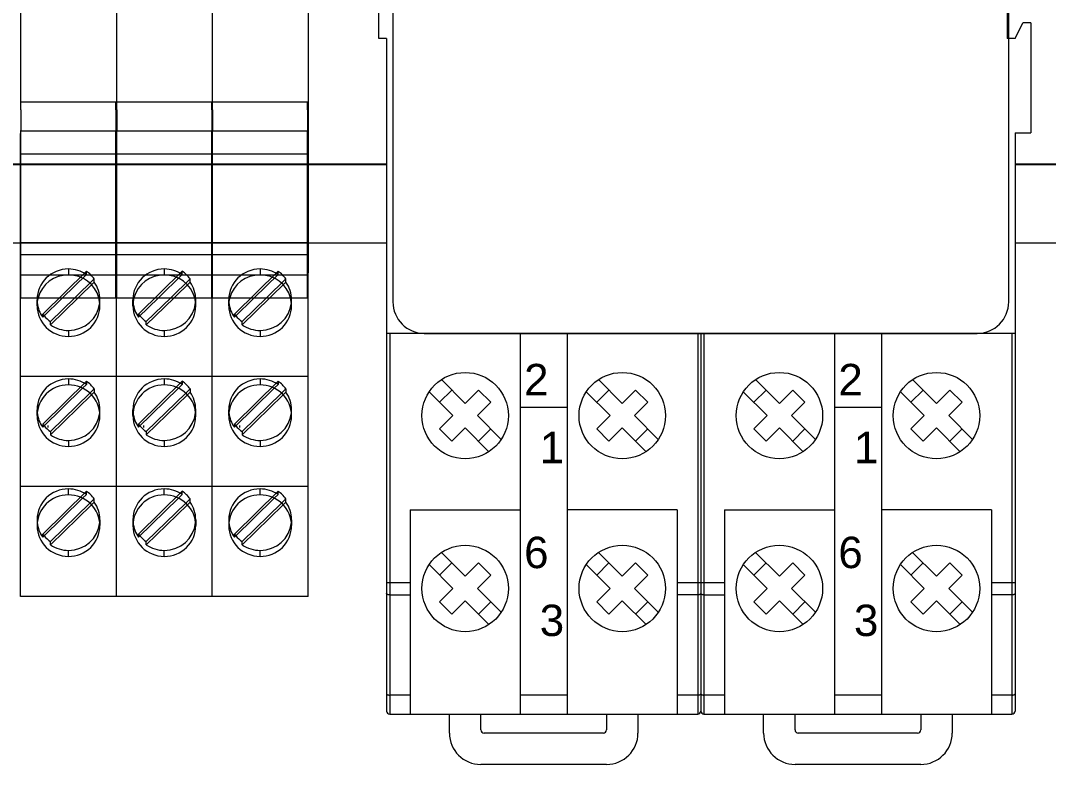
# Model space of a CAD drawing. Header units: millimetres. Extents: x 1359 to 3577, y 1336 to 3557.
# Drawn here: x 1696.1 to 1761.5, y 2283.9 to 2331.2 of the extents above; entities that cross this region are included whole.
import ezdxf

# ---------------------------------------------------------------- set-up
doc = ezdxf.new("R2010")
doc.units = ezdxf.units.MM
doc.set_wipeout_variables(frame=1)
doc.layers.add('000-PI-Oprema', color=30, linetype='Continuous', lineweight=5)
doc.layers.add('002-PI-Kabelska kanalica', color=150, linetype='Continuous')
doc.styles.get("Standard").update_dxf_attribs({"font": 'arial.ttf'})

msp = doc.modelspace()

# ---------------------------------------------------------------- linework, layer by layer
msp.add_line((1601.071, 2322.056), (2416.071, 2322.056))
at = {"layer": '000-PI-Oprema', "color": 0, "linetype": 'ByBlock', "lineweight": 0}
for p, q in [((1696.096, 2326.005), (1696.071, 2352.206)), ((1696.096, 2326.005), (1696.071, 2352.206)), ((1702.196, 2326.005), (1702.171, 2352.206)), ((1702.196, 2326.005), (1702.171, 2352.206)), ((1708.296, 2326.005), (1708.271, 2352.206)), ((1708.296, 2326.005), (1708.271, 2352.206)), ((1702.171, 2350.506), (1702.171, 2324.206)), ((1702.171, 2350.506), (1702.171, 2324.206)), ((1708.271, 2350.506), (1708.271, 2324.206)), ((1708.271, 2350.506), (1708.271, 2324.206)), ((1714.371, 2350.506), (1714.371, 2324.206)), ((1714.371, 2350.506), (1714.371, 2324.206)), ((1718.871, 2330.056), (1718.871, 2338.056)), ((1760.371, 2331.056), (1759.871, 2331.056)), ((1760.371, 2331.056), (1760.371, 2324.056)), ((1696.096, 2325.519), (1696.096, 2326.005)), ((1702.146, 2326.005), (1696.096, 2326.005)), ((1696.096, 2325.519), (1696.096, 2326.005)), ((1702.146, 2325.519), (1702.146, 2326.005)), ((1702.146, 2325.519), (1702.146, 2326.005)), ((1702.196, 2325.519), (1702.196, 2326.005)), ((1708.246, 2326.005), (1702.196, 2326.005)), ((1702.196, 2325.519), (1702.196, 2326.005)), ((1708.246, 2325.519), (1708.246, 2326.005)), ((1708.246, 2325.519), (1708.246, 2326.005)), ((1708.296, 2325.519), (1708.296, 2326.005)), ((1714.346, 2326.005), (1708.296, 2326.005)), ((1708.296, 2325.519), (1708.296, 2326.005)), ((1714.346, 2325.519), (1714.346, 2326.005)), ((1714.346, 2325.519), (1714.346, 2326.005)), ((1696.096, 2325.519), (1696.096, 2324.156)), ((1696.096, 2325.519), (1696.096, 2324.156)), ((1702.146, 2325.519), (1702.146, 2324.156)), ((1702.146, 2325.519), (1702.146, 2324.156)), ((1702.196, 2325.519), (1702.196, 2324.156)), ((1702.196, 2325.519), (1702.196, 2324.156)), ((1708.246, 2325.519), (1708.246, 2324.156)), ((1708.246, 2325.519), (1708.246, 2324.156)), ((1708.296, 2325.519), (1708.296, 2324.156)), ((1708.296, 2325.519), (1708.296, 2324.156)), ((1714.346, 2325.519), (1714.346, 2324.156)), ((1714.346, 2325.519), (1714.346, 2324.156)), ((1696.071, 2324.206), (1696.096, 2324.206)), ((1696.071, 2324.206), (1696.071, 2324.006)), ((1696.071, 2324.206), (1696.071, 2324.206)), ((1696.071, 2324.206), (1696.096, 2324.206)), ((1696.071, 2324.206), (1696.071, 2324.006)), ((1696.071, 2324.206), (1696.071, 2324.206)), ((1696.096, 2324.006), (1696.071, 2324.006)), ((1696.071, 2322.406), (1696.071, 2324.006)), ((1696.096, 2324.006), (1696.071, 2324.006)), ((1696.071, 2322.406), (1696.071, 2324.006)), ((1696.096, 2322.451), (1696.096, 2324.156)), ((1702.146, 2324.156), (1696.096, 2324.156)), ((1696.096, 2324.156), (1696.096, 2324.156)), ((1696.096, 2322.451), (1696.096, 2324.156)), ((1696.096, 2324.156), (1696.096, 2324.156)), ((1701.671, 2324.206), (1701.671, 2324.206)), ((1701.671, 2324.206), (1701.671, 2324.206)), ((1702.146, 2324.206), (1702.171, 2324.206)), ((1702.146, 2324.206), (1702.171, 2324.206)), ((1702.146, 2322.451), (1702.146, 2324.156)), ((1702.146, 2324.156), (1702.146, 2324.156)), ((1702.146, 2322.451), (1702.146, 2324.156)), ((1702.146, 2324.156), (1702.146, 2324.156)), ((1702.146, 2324.006), (1702.171, 2324.006)), ((1702.146, 2324.006), (1702.171, 2324.006)), ((1702.171, 2324.206), (1702.171, 2324.206)), ((1702.171, 2324.206), (1702.171, 2324.006)), ((1702.171, 2324.206), (1702.171, 2324.206)), ((1702.171, 2324.206), (1702.171, 2324.006)), ((1702.171, 2324.206), (1702.196, 2324.206)), ((1702.171, 2324.206), (1702.171, 2324.006)), ((1702.171, 2324.206), (1702.171, 2324.206)), ((1702.171, 2324.206), (1702.196, 2324.206)), ((1702.171, 2324.206), (1702.171, 2324.006)), ((1702.171, 2324.206), (1702.171, 2324.206)), ((1702.171, 2324.006), (1702.171, 2322.406)), ((1702.171, 2324.006), (1702.171, 2322.406)), ((1702.196, 2324.006), (1702.171, 2324.006)), ((1702.171, 2322.406), (1702.171, 2324.006)), ((1702.196, 2324.006), (1702.171, 2324.006)), ((1702.171, 2322.406), (1702.171, 2324.006)), ((1702.196, 2322.451), (1702.196, 2324.156)), ((1708.246, 2324.156), (1702.196, 2324.156)), ((1702.196, 2324.156), (1702.196, 2324.156)), ((1702.196, 2322.451), (1702.196, 2324.156)), ((1702.196, 2324.156), (1702.196, 2324.156)), ((1707.771, 2324.206), (1707.771, 2324.206)), ((1707.771, 2324.206), (1707.771, 2324.206)), ((1708.246, 2324.206), (1708.271, 2324.206)), ((1708.246, 2324.206), (1708.271, 2324.206)), ((1708.246, 2322.451), (1708.246, 2324.156)), ((1708.246, 2324.156), (1708.246, 2324.156)), ((1708.246, 2322.451), (1708.246, 2324.156)), ((1708.246, 2324.156), (1708.246, 2324.156)), ((1708.246, 2324.006), (1708.271, 2324.006)), ((1708.246, 2324.006), (1708.271, 2324.006)), ((1708.271, 2324.206), (1708.271, 2324.206)), ((1708.271, 2324.206), (1708.271, 2324.006)), ((1708.271, 2324.206), (1708.271, 2324.206)), ((1708.271, 2324.206), (1708.271, 2324.006)), ((1708.271, 2324.206), (1708.296, 2324.206)), ((1708.271, 2324.206), (1708.271, 2324.006)), ((1708.271, 2324.206), (1708.271, 2324.206)), ((1708.271, 2324.206), (1708.296, 2324.206)), ((1708.271, 2324.206), (1708.271, 2324.006)), ((1708.271, 2324.206), (1708.271, 2324.206)), ((1708.271, 2324.006), (1708.271, 2322.406)), ((1708.271, 2324.006), (1708.271, 2322.406)), ((1708.296, 2324.006), (1708.271, 2324.006)), ((1708.271, 2322.406), (1708.271, 2324.006)), ((1708.296, 2324.006), (1708.271, 2324.006)), ((1708.271, 2322.406), (1708.271, 2324.006)), ((1708.296, 2322.451), (1708.296, 2324.156)), ((1714.346, 2324.156), (1708.296, 2324.156)), ((1708.296, 2324.156), (1708.296, 2324.156)), ((1708.296, 2322.451), (1708.296, 2324.156)), ((1708.296, 2324.156), (1708.296, 2324.156)), ((1713.871, 2324.206), (1713.871, 2324.206)), ((1713.871, 2324.206), (1713.871, 2324.206)), ((1714.346, 2324.206), (1714.371, 2324.206)), ((1714.346, 2324.206), (1714.371, 2324.206)), ((1714.346, 2322.451), (1714.346, 2324.156)), ((1714.346, 2324.156), (1714.346, 2324.156)), ((1714.346, 2322.451), (1714.346, 2324.156)), ((1714.346, 2324.156), (1714.346, 2324.156)), ((1714.346, 2324.006), (1714.371, 2324.006)), ((1714.346, 2324.006), (1714.371, 2324.006)), ((1714.371, 2324.206), (1714.371, 2324.206)), ((1714.371, 2324.206), (1714.371, 2324.006)), ((1714.371, 2324.206), (1714.371, 2324.206)), ((1714.371, 2324.206), (1714.371, 2324.006)), ((1714.371, 2324.006), (1714.371, 2322.406)), ((1714.371, 2324.006), (1714.371, 2322.406)), ((1696.096, 2322.722), (1702.146, 2322.722)), ((1702.196, 2322.722), (1708.246, 2322.722)), ((1708.296, 2322.722), (1714.346, 2322.722)), ((1696.071, 2322.406), (1696.096, 2322.406)), ((1696.071, 2316.184), (1696.071, 2322.406)), ((1696.071, 2322.406), (1696.096, 2322.406)), ((1696.071, 2316.184), (1696.071, 2322.406)), ((1696.096, 2321.983), (1696.096, 2322.451)), ((1696.096, 2321.983), (1696.096, 2322.451)), ((1702.146, 2321.983), (1702.146, 2322.451)), ((1702.146, 2321.983), (1702.146, 2322.451)), ((1702.171, 2322.406), (1702.146, 2322.406)), ((1702.171, 2322.406), (1702.146, 2322.406)), ((1702.171, 2322.406), (1702.171, 2316.184)), ((1702.171, 2322.406), (1702.171, 2316.184)), ((1702.171, 2322.406), (1702.196, 2322.406)), ((1702.171, 2316.184), (1702.171, 2322.406)), ((1702.171, 2322.406), (1702.196, 2322.406)), ((1702.171, 2316.184), (1702.171, 2322.406)), ((1702.196, 2321.983), (1702.196, 2322.451)), ((1702.196, 2321.983), (1702.196, 2322.451)), ((1708.246, 2321.983), (1708.246, 2322.451)), ((1708.246, 2321.983), (1708.246, 2322.451)), ((1708.271, 2322.406), (1708.246, 2322.406)), ((1708.271, 2322.406), (1708.246, 2322.406)), ((1708.271, 2322.406), (1708.271, 2316.184)), ((1708.271, 2322.406), (1708.271, 2316.184)), ((1708.271, 2322.406), (1708.296, 2322.406)), ((1708.271, 2316.184), (1708.271, 2322.406)), ((1708.271, 2322.406), (1708.296, 2322.406)), ((1708.271, 2316.184), (1708.271, 2322.406)), ((1708.296, 2321.983), (1708.296, 2322.451)), ((1708.296, 2321.983), (1708.296, 2322.451)), ((1714.346, 2321.983), (1714.346, 2322.451)), ((1714.346, 2321.983), (1714.346, 2322.451)), ((1714.371, 2322.406), (1714.346, 2322.406)), ((1714.371, 2322.406), (1714.346, 2322.406)), ((1714.371, 2322.406), (1714.371, 2316.184)), ((1714.371, 2322.406), (1714.371, 2316.184)), ((1696.096, 2316.829), (1696.096, 2321.983)), ((1696.096, 2316.829), (1696.096, 2321.983)), ((1702.146, 2316.829), (1702.146, 2321.983)), ((1702.146, 2316.829), (1702.146, 2321.983)), ((1702.196, 2316.829), (1702.196, 2321.983)), ((1702.196, 2316.829), (1702.196, 2321.983)), ((1708.246, 2316.829), (1708.246, 2321.983)), ((1708.246, 2316.829), (1708.246, 2321.983)), ((1708.296, 2316.829), (1708.296, 2321.983)), ((1708.296, 2316.829), (1708.296, 2321.983)), ((1714.346, 2316.829), (1714.346, 2321.983)), ((1714.346, 2316.829), (1714.346, 2321.983)), ((1702.171, 2316.184), (1702.171, 2319.987)), ((1702.171, 2316.184), (1702.171, 2319.987)), ((1708.271, 2316.184), (1708.271, 2319.987)), ((1708.271, 2316.184), (1708.271, 2319.987)), ((1714.371, 2316.184), (1714.371, 2319.987)), ((1714.371, 2316.184), (1714.371, 2319.987)), ((1696.071, 2319.056), (1696.071, 2319.056)), ((1696.071, 2319.056), (1696.071, 2319.056)), ((1702.171, 2319.056), (1702.171, 2319.056)), ((1702.171, 2319.056), (1702.171, 2319.056)), ((1702.171, 2319.056), (1702.171, 2319.056)), ((1702.171, 2319.056), (1702.171, 2319.056)), ((1708.271, 2319.056), (1708.271, 2319.056)), ((1708.271, 2319.056), (1708.271, 2319.056)), ((1708.271, 2319.056), (1708.271, 2319.056)), ((1708.271, 2319.056), (1708.271, 2319.056)), ((1714.371, 2319.056), (1714.371, 2319.056)), ((1714.371, 2319.056), (1714.371, 2319.056)), ((1696.071, 2317.056), (1696.071, 2317.056)), ((1702.171, 2317.056), (1696.071, 2317.056)), ((1696.071, 2317.056), (1696.071, 2317.056)), ((1696.096, 2315.487), (1696.096, 2316.829)), ((1696.096, 2315.487), (1696.096, 2316.829)), ((1702.146, 2315.487), (1702.146, 2316.829)), ((1702.146, 2315.487), (1702.146, 2316.829)), ((1702.171, 2317.056), (1702.171, 2317.056)), ((1702.171, 2317.056), (1702.171, 2317.056)), ((1702.171, 2317.056), (1702.171, 2317.056)), ((1708.271, 2317.056), (1702.171, 2317.056)), ((1702.171, 2317.056), (1702.171, 2317.056)), ((1702.196, 2315.487), (1702.196, 2316.829)), ((1702.196, 2315.487), (1702.196, 2316.829)), ((1708.246, 2315.487), (1708.246, 2316.829)), ((1708.246, 2315.487), (1708.246, 2316.829)), ((1708.271, 2317.056), (1708.271, 2317.056)), ((1708.271, 2317.056), (1708.271, 2317.056)), ((1708.271, 2317.056), (1708.271, 2317.056)), ((1714.371, 2317.056), (1708.271, 2317.056)), ((1708.271, 2317.056), (1708.271, 2317.056)), ((1708.296, 2315.487), (1708.296, 2316.829)), ((1708.296, 2315.487), (1708.296, 2316.829)), ((1714.346, 2315.487), (1714.346, 2316.829)), ((1714.346, 2315.487), (1714.346, 2316.829)), ((1714.371, 2317.056), (1714.371, 2317.056)), ((1714.371, 2317.056), (1714.371, 2317.056)), ((1696.071, 2316.184), (1696.096, 2316.184)), ((1696.071, 2315.156), (1696.071, 2316.184)), ((1696.071, 2316.184), (1696.096, 2316.184)), ((1696.071, 2315.156), (1696.071, 2316.184)), ((1696.096, 2316.313), (1702.146, 2316.313)), ((1702.171, 2316.184), (1702.146, 2316.184)), ((1702.171, 2316.184), (1702.146, 2316.184)), ((1702.171, 2316.184), (1702.171, 2315.156)), ((1702.171, 2316.184), (1702.171, 2315.156)), ((1702.171, 2316.184), (1702.196, 2316.184)), ((1702.171, 2315.156), (1702.171, 2316.184)), ((1702.171, 2316.184), (1702.196, 2316.184)), ((1702.171, 2315.156), (1702.171, 2316.184)), ((1702.196, 2316.313), (1708.246, 2316.313)), ((1708.271, 2316.184), (1708.246, 2316.184)), ((1708.271, 2316.184), (1708.246, 2316.184)), ((1708.271, 2316.184), (1708.271, 2315.156)), ((1708.271, 2316.184), (1708.271, 2315.156)), ((1708.271, 2316.184), (1708.296, 2316.184)), ((1708.271, 2315.156), (1708.271, 2316.184)), ((1708.271, 2316.184), (1708.296, 2316.184)), ((1708.271, 2315.156), (1708.271, 2316.184)), ((1708.296, 2316.313), (1714.346, 2316.313)), ((1714.371, 2316.184), (1714.346, 2316.184)), ((1714.371, 2316.184), (1714.346, 2316.184)), ((1714.371, 2316.184), (1714.371, 2315.156)), ((1714.371, 2316.184), (1714.371, 2315.156)), ((1696.096, 2313.556), (1696.096, 2315.487)), ((1696.096, 2313.556), (1696.096, 2315.487)), ((1702.146, 2313.556), (1702.146, 2315.487)), ((1702.146, 2313.556), (1702.146, 2315.487)), ((1702.196, 2313.556), (1702.196, 2315.487)), ((1702.196, 2313.556), (1702.196, 2315.487)), ((1708.246, 2313.556), (1708.246, 2315.487)), ((1708.246, 2313.556), (1708.246, 2315.487)), ((1708.296, 2313.556), (1708.296, 2315.487)), ((1708.296, 2313.556), (1708.296, 2315.487)), ((1714.346, 2313.556), (1714.346, 2315.487)), ((1714.346, 2313.556), (1714.346, 2315.487)), ((1696.071, 2315.156), (1696.096, 2315.156)), ((1696.071, 2313.556), (1696.071, 2315.156)), ((1696.071, 2315.156), (1696.096, 2315.156)), ((1696.071, 2313.556), (1696.071, 2315.156)), ((1696.071, 2315.012), (1699.121, 2315.012)), ((1697.481, 2312.523), (1700.266, 2315.247)), ((1700.266, 2315.039), (1698.75, 2313.556)), ((1699.121, 2315.391), (1699.121, 2315.012)), ((1699.121, 2315.012), (1702.171, 2315.012)), ((1700.266, 2315.039), (1700.266, 2315.247)), ((1702.171, 2315.156), (1702.146, 2315.156)), ((1702.171, 2315.156), (1702.146, 2315.156)), ((1702.171, 2313.556), (1702.171, 2315.156)), ((1702.171, 2313.556), (1702.171, 2315.156)), ((1702.171, 2315.156), (1702.196, 2315.156)), ((1702.171, 2313.556), (1702.171, 2315.156)), ((1702.171, 2315.156), (1702.196, 2315.156)), ((1702.171, 2313.556), (1702.171, 2315.156)), ((1702.171, 2313.556), (1702.171, 2315.012)), ((1702.171, 2313.556), (1702.171, 2315.012)), ((1702.171, 2315.012), (1705.221, 2315.012)), ((1703.581, 2312.523), (1706.366, 2315.247)), ((1706.366, 2315.039), (1704.85, 2313.556)), ((1705.221, 2315.391), (1705.221, 2315.012)), ((1705.221, 2315.012), (1708.271, 2315.012)), ((1706.366, 2315.039), (1706.366, 2315.247)), ((1708.271, 2315.156), (1708.246, 2315.156)), ((1708.271, 2315.156), (1708.246, 2315.156)), ((1708.271, 2313.556), (1708.271, 2315.156)), ((1708.271, 2313.556), (1708.271, 2315.156)), ((1708.271, 2315.156), (1708.296, 2315.156)), ((1708.271, 2313.556), (1708.271, 2315.156)), ((1708.271, 2315.156), (1708.296, 2315.156)), ((1708.271, 2313.556), (1708.271, 2315.156)), ((1708.271, 2313.556), (1708.271, 2315.012)), ((1708.271, 2313.556), (1708.271, 2315.012)), ((1708.271, 2315.012), (1711.321, 2315.012)), ((1709.681, 2312.523), (1712.466, 2315.247)), ((1712.466, 2315.039), (1710.95, 2313.556)), ((1711.321, 2315.391), (1711.321, 2315.012)), ((1711.321, 2315.012), (1714.371, 2315.012)), ((1712.466, 2315.039), (1712.466, 2315.247)), ((1714.371, 2315.156), (1714.346, 2315.156)), ((1714.371, 2315.156), (1714.346, 2315.156)), ((1714.371, 2313.556), (1714.371, 2315.156)), ((1714.371, 2313.556), (1714.371, 2315.156)), ((1714.371, 2313.556), (1714.371, 2315.012)), ((1714.371, 2313.556), (1714.371, 2315.012)), ((1700.761, 2314.763), (1699.527, 2313.556)), ((1699.74, 2313.556), (1700.761, 2314.555)), ((1700.761, 2314.555), (1700.761, 2314.763)), ((1706.861, 2314.763), (1705.627, 2313.556)), ((1705.84, 2313.556), (1706.861, 2314.555)), ((1706.861, 2314.555), (1706.861, 2314.763)), ((1712.961, 2314.763), (1711.727, 2313.556)), ((1711.94, 2313.556), (1712.961, 2314.555)), ((1712.961, 2314.555), (1712.961, 2314.763)), ((1696.071, 2313.556), (1696.096, 2313.556)), ((1696.071, 2313.556), (1696.071, 2313.556)), ((1696.071, 2308.556), (1696.071, 2313.556)), ((1696.071, 2313.556), (1696.096, 2313.556)), ((1696.071, 2313.556), (1696.071, 2313.556)), ((1696.071, 2308.556), (1696.071, 2313.556)), ((1696.096, 2313.656), (1696.096, 2313.656)), ((1696.096, 2313.656), (1696.096, 2313.656)), ((1696.096, 2313.556), (1702.146, 2313.556)), ((1696.096, 2313.556), (1696.096, 2313.556)), ((1696.096, 2313.556), (1696.096, 2313.556)), ((1698.75, 2313.556), (1697.481, 2312.315)), ((1697.976, 2311.831), (1699.74, 2313.556)), ((1699.527, 2313.556), (1697.976, 2312.039)), ((1702.146, 2313.656), (1702.146, 2313.656)), ((1702.146, 2313.656), (1702.146, 2313.656)), ((1702.146, 2313.556), (1702.171, 2313.556)), ((1702.146, 2313.556), (1702.146, 2313.556)), ((1702.146, 2313.556), (1702.171, 2313.556)), ((1702.146, 2313.556), (1702.146, 2313.556)), ((1702.171, 2313.556), (1702.171, 2313.556)), ((1702.171, 2308.556), (1702.171, 2313.556)), ((1702.171, 2313.556), (1702.171, 2313.556)), ((1702.171, 2308.556), (1702.171, 2313.556)), ((1702.171, 2313.556), (1702.196, 2313.556)), ((1702.171, 2313.556), (1702.171, 2313.556)), ((1702.171, 2308.556), (1702.171, 2313.556)), ((1702.171, 2313.556), (1702.196, 2313.556)), ((1702.171, 2313.556), (1702.171, 2313.556)), ((1702.171, 2308.556), (1702.171, 2313.556)), ((1702.196, 2313.656), (1702.196, 2313.656)), ((1702.196, 2313.656), (1702.196, 2313.656)), ((1702.196, 2313.556), (1708.246, 2313.556)), ((1702.196, 2313.556), (1702.196, 2313.556)), ((1702.196, 2313.556), (1702.196, 2313.556)), ((1704.85, 2313.556), (1703.581, 2312.315)), ((1704.076, 2311.831), (1705.84, 2313.556)), ((1705.627, 2313.556), (1704.076, 2312.039)), ((1708.246, 2313.656), (1708.246, 2313.656)), ((1708.246, 2313.656), (1708.246, 2313.656)), ((1708.246, 2313.556), (1708.271, 2313.556)), ((1708.246, 2313.556), (1708.246, 2313.556)), ((1708.246, 2313.556), (1708.271, 2313.556)), ((1708.246, 2313.556), (1708.246, 2313.556)), ((1708.271, 2313.556), (1708.271, 2313.556)), ((1708.271, 2308.556), (1708.271, 2313.556)), ((1708.271, 2313.556), (1708.271, 2313.556)), ((1708.271, 2308.556), (1708.271, 2313.556)), ((1708.271, 2313.556), (1708.296, 2313.556)), ((1708.271, 2313.556), (1708.271, 2313.556)), ((1708.271, 2308.556), (1708.271, 2313.556)), ((1708.271, 2313.556), (1708.296, 2313.556)), ((1708.271, 2313.556), (1708.271, 2313.556)), ((1708.271, 2308.556), (1708.271, 2313.556)), ((1708.296, 2313.656), (1708.296, 2313.656)), ((1708.296, 2313.656), (1708.296, 2313.656)), ((1708.296, 2313.556), (1714.346, 2313.556)), ((1708.296, 2313.556), (1708.296, 2313.556)), ((1708.296, 2313.556), (1708.296, 2313.556)), ((1710.95, 2313.556), (1709.681, 2312.315)), ((1710.176, 2311.831), (1711.94, 2313.556)), ((1711.727, 2313.556), (1710.176, 2312.039)), ((1714.346, 2313.656), (1714.346, 2313.656)), ((1714.346, 2313.656), (1714.346, 2313.656)), ((1714.346, 2313.556), (1714.371, 2313.556)), ((1714.346, 2313.556), (1714.346, 2313.556)), ((1714.346, 2313.556), (1714.371, 2313.556)), ((1714.346, 2313.556), (1714.346, 2313.556)), ((1714.371, 2313.556), (1714.371, 2313.556)), ((1714.371, 2308.556), (1714.371, 2313.556)), ((1714.371, 2313.556), (1714.371, 2313.556)), ((1714.371, 2308.556), (1714.371, 2313.556)), ((1697.121, 2313.056), (1697.121, 2313.435)), ((1701.121, 2313.056), (1701.121, 2313.435)), ((1702.171, 2308.556), (1702.171, 2312.99)), ((1702.171, 2308.556), (1702.171, 2312.99)), ((1703.221, 2313.056), (1703.221, 2313.435)), ((1707.221, 2313.056), (1707.221, 2313.435)), ((1708.271, 2308.556), (1708.271, 2312.99)), ((1708.271, 2308.556), (1708.271, 2312.99)), ((1709.321, 2313.056), (1709.321, 2313.435)), ((1713.321, 2313.056), (1713.321, 2313.435)), ((1714.371, 2308.556), (1714.371, 2312.99)), ((1714.371, 2308.556), (1714.371, 2312.99)), ((1697.481, 2312.315), (1697.481, 2312.523)), ((1703.581, 2312.315), (1703.581, 2312.523)), ((1709.681, 2312.315), (1709.681, 2312.523)), ((1697.976, 2311.831), (1697.976, 2312.039)), ((1704.076, 2311.831), (1704.076, 2312.039)), ((1710.176, 2311.831), (1710.176, 2312.039)), ((1699.121, 2311.479), (1699.121, 2311.099)), ((1705.221, 2311.479), (1705.221, 2311.099)), ((1711.321, 2311.479), (1711.321, 2311.099)), ((1702.171, 2308.556), (1702.171, 2310.572)), ((1702.171, 2308.556), (1702.171, 2310.572)), ((1708.271, 2308.556), (1708.271, 2310.572)), ((1708.271, 2308.556), (1708.271, 2310.572)), ((1714.371, 2308.556), (1714.371, 2310.572)), ((1714.371, 2308.556), (1714.371, 2310.572)), ((1696.071, 2308.012), (1696.071, 2308.556)), ((1696.071, 2308.556), (1696.071, 2308.556)), ((1702.171, 2308.556), (1696.071, 2308.556)), ((1696.071, 2308.012), (1696.071, 2308.556)), ((1696.071, 2308.556), (1696.071, 2308.556)), ((1697.481, 2305.523), (1700.266, 2308.247)), ((1699.121, 2308.391), (1699.121, 2308.012)), ((1700.266, 2308.247), (1700.266, 2308.039)), ((1702.171, 2308.556), (1702.171, 2308.556)), ((1702.171, 2308.012), (1702.171, 2308.556)), ((1702.171, 2308.556), (1702.171, 2308.556)), ((1702.171, 2308.012), (1702.171, 2308.556)), ((1702.171, 2308.012), (1702.171, 2308.556)), ((1702.171, 2308.556), (1702.171, 2308.556)), ((1708.271, 2308.556), (1702.171, 2308.556)), ((1702.171, 2308.012), (1702.171, 2308.556)), ((1702.171, 2308.556), (1702.171, 2308.556)), ((1703.581, 2305.523), (1706.366, 2308.247)), ((1705.221, 2308.391), (1705.221, 2308.012)), ((1706.366, 2308.247), (1706.366, 2308.039)), ((1708.271, 2308.556), (1708.271, 2308.556)), ((1708.271, 2308.012), (1708.271, 2308.556)), ((1708.271, 2308.556), (1708.271, 2308.556)), ((1708.271, 2308.012), (1708.271, 2308.556)), ((1708.271, 2308.012), (1708.271, 2308.556)), ((1708.271, 2308.556), (1708.271, 2308.556)), ((1714.371, 2308.556), (1708.271, 2308.556)), ((1708.271, 2308.012), (1708.271, 2308.556)), ((1708.271, 2308.556), (1708.271, 2308.556)), ((1709.681, 2305.523), (1712.466, 2308.247)), ((1711.321, 2308.391), (1711.321, 2308.012)), ((1712.466, 2308.247), (1712.466, 2308.039)), ((1714.371, 2308.556), (1714.371, 2308.556)), ((1714.371, 2308.012), (1714.371, 2308.556)), ((1714.371, 2308.556), (1714.371, 2308.556)), ((1714.371, 2308.012), (1714.371, 2308.556)), ((1722.855, 2308.35), (1724.371, 2306.834)), ((1732.855, 2308.35), (1734.371, 2306.834)), ((1742.855, 2308.35), (1744.371, 2306.834)), ((1752.855, 2308.35), (1754.371, 2306.834)), ((1696.071, 2301.556), (1696.071, 2308.012)), ((1696.071, 2301.556), (1696.071, 2308.012)), ((1697.481, 2305.315), (1700.023, 2307.802)), ((1700.023, 2307.802), (1700.266, 2308.039)), ((1700.761, 2307.763), (1700.482, 2307.49)), ((1700.761, 2307.763), (1700.761, 2307.555)), ((1702.171, 2301.556), (1702.171, 2308.012)), ((1702.171, 2301.556), (1702.171, 2308.012)), ((1702.171, 2301.556), (1702.171, 2308.012)), ((1702.171, 2301.556), (1702.171, 2308.012)), ((1703.581, 2305.315), (1706.123, 2307.802)), ((1706.123, 2307.802), (1706.366, 2308.039)), ((1706.861, 2307.763), (1706.582, 2307.49)), ((1706.861, 2307.763), (1706.861, 2307.555)), ((1708.271, 2301.556), (1708.271, 2308.012)), ((1708.271, 2301.556), (1708.271, 2308.012)), ((1708.271, 2301.556), (1708.271, 2308.012)), ((1708.271, 2301.556), (1708.271, 2308.012)), ((1709.681, 2305.315), (1712.223, 2307.802)), ((1712.223, 2307.802), (1712.466, 2308.039)), ((1712.961, 2307.763), (1712.682, 2307.49)), ((1712.961, 2307.763), (1712.961, 2307.555)), ((1714.371, 2301.556), (1714.371, 2308.012)), ((1714.371, 2301.556), (1714.371, 2308.012)), ((1722.745, 2306.905), (1723.523, 2307.683)), ((1724.371, 2306.834), (1725.22, 2307.683)), ((1725.22, 2307.683), (1725.998, 2306.905)), ((1732.745, 2306.905), (1733.523, 2307.683)), ((1734.371, 2306.834), (1735.22, 2307.683)), ((1735.22, 2307.683), (1735.998, 2306.905)), ((1742.745, 2306.905), (1743.523, 2307.683)), ((1744.371, 2306.834), (1745.22, 2307.683)), ((1745.22, 2307.683), (1745.998, 2306.905)), ((1752.745, 2306.905), (1753.523, 2307.683)), ((1754.371, 2306.834), (1755.22, 2307.683)), ((1755.22, 2307.683), (1755.998, 2306.905)), ((1700.482, 2307.49), (1697.976, 2305.039)), ((1700.588, 2307.386), (1697.976, 2304.831)), ((1700.761, 2307.555), (1700.588, 2307.386)), ((1706.582, 2307.49), (1704.076, 2305.039)), ((1706.688, 2307.386), (1704.076, 2304.831)), ((1706.861, 2307.555), (1706.688, 2307.386)), ((1712.682, 2307.49), (1710.176, 2305.039)), ((1712.788, 2307.386), (1710.176, 2304.831)), ((1712.961, 2307.555), (1712.788, 2307.386)), ((1722.077, 2307.573), (1723.593, 2306.056)), ((1732.077, 2307.573), (1733.593, 2306.056)), ((1742.077, 2307.573), (1743.593, 2306.056)), ((1752.077, 2307.573), (1753.593, 2306.056)), ((1697.121, 2306.056), (1697.121, 2306.435)), ((1701.121, 2306.056), (1701.121, 2306.435)), ((1703.221, 2306.056), (1703.221, 2306.435)), ((1707.221, 2306.056), (1707.221, 2306.435)), ((1709.321, 2306.056), (1709.321, 2306.435)), ((1713.321, 2306.056), (1713.321, 2306.435)), ((1725.149, 2306.056), (1725.998, 2306.905)), ((1730.871, 2306.572), (1727.871, 2306.572)), ((1735.149, 2306.056), (1735.998, 2306.905)), ((1745.149, 2306.056), (1745.998, 2306.905)), ((1750.871, 2306.572), (1747.871, 2306.572)), ((1755.149, 2306.056), (1755.998, 2306.905)), ((1722.745, 2305.208), (1723.593, 2306.056)), ((1725.149, 2306.056), (1726.665, 2304.54)), ((1732.745, 2305.208), (1733.593, 2306.056)), ((1735.149, 2306.056), (1736.665, 2304.54)), ((1742.745, 2305.208), (1743.593, 2306.056)), ((1745.149, 2306.056), (1746.665, 2304.54)), ((1752.745, 2305.208), (1753.593, 2306.056)), ((1755.149, 2306.056), (1756.665, 2304.54)), ((1697.481, 2305.523), (1697.481, 2305.315)), ((1697.821, 2305.302), (1697.821, 2305.43)), ((1697.976, 2305.039), (1697.976, 2304.831)), ((1703.581, 2305.523), (1703.581, 2305.315)), ((1703.921, 2305.302), (1703.921, 2305.43)), ((1704.076, 2305.039), (1704.076, 2304.831)), ((1709.681, 2305.523), (1709.681, 2305.315)), ((1710.021, 2305.302), (1710.021, 2305.43)), ((1710.176, 2305.039), (1710.176, 2304.831)), ((1722.745, 2305.208), (1723.523, 2304.43)), ((1723.523, 2304.43), (1724.371, 2305.278)), ((1724.371, 2305.278), (1725.888, 2303.762)), ((1725.22, 2304.43), (1725.998, 2305.208)), ((1732.745, 2305.208), (1733.523, 2304.43)), ((1733.523, 2304.43), (1734.371, 2305.278)), ((1734.371, 2305.278), (1735.888, 2303.762)), ((1735.22, 2304.43), (1735.998, 2305.208)), ((1742.745, 2305.208), (1743.523, 2304.43)), ((1743.523, 2304.43), (1744.371, 2305.278)), ((1744.371, 2305.278), (1745.888, 2303.762)), ((1745.22, 2304.43), (1745.998, 2305.208)), ((1752.745, 2305.208), (1753.523, 2304.43)), ((1753.523, 2304.43), (1754.371, 2305.278)), ((1754.371, 2305.278), (1755.888, 2303.762)), ((1755.22, 2304.43), (1755.998, 2305.208)), ((1699.121, 2304.479), (1699.121, 2304.099)), ((1705.221, 2304.479), (1705.221, 2304.099)), ((1711.321, 2304.479), (1711.321, 2304.099)), ((1702.171, 2301.556), (1702.171, 2303.572)), ((1702.171, 2301.556), (1702.171, 2303.572)), ((1708.271, 2301.556), (1708.271, 2303.572)), ((1708.271, 2301.556), (1708.271, 2303.572)), ((1714.371, 2301.556), (1714.371, 2303.572)), ((1714.371, 2301.556), (1714.371, 2303.572)), ((1696.071, 2301.012), (1696.071, 2301.556)), ((1696.071, 2301.556), (1696.071, 2301.556)), ((1702.171, 2301.556), (1696.071, 2301.556)), ((1696.071, 2301.012), (1696.071, 2301.556)), ((1696.071, 2301.556), (1696.071, 2301.556)), ((1697.481, 2298.523), (1700.266, 2301.247)), ((1699.121, 2301.012), (1699.121, 2301.391)), ((1700.266, 2301.039), (1700.266, 2301.247)), ((1702.171, 2301.556), (1702.171, 2301.556)), ((1702.171, 2301.012), (1702.171, 2301.556)), ((1702.171, 2301.556), (1702.171, 2301.556)), ((1702.171, 2301.012), (1702.171, 2301.556)), ((1702.171, 2301.012), (1702.171, 2301.556)), ((1702.171, 2301.556), (1702.171, 2301.556)), ((1708.271, 2301.556), (1702.171, 2301.556)), ((1702.171, 2301.012), (1702.171, 2301.556)), ((1702.171, 2301.556), (1702.171, 2301.556)), ((1703.581, 2298.523), (1706.366, 2301.247)), ((1705.221, 2301.012), (1705.221, 2301.391)), ((1706.366, 2301.039), (1706.366, 2301.247)), ((1708.271, 2301.556), (1708.271, 2301.556)), ((1708.271, 2301.012), (1708.271, 2301.556)), ((1708.271, 2301.556), (1708.271, 2301.556)), ((1708.271, 2301.012), (1708.271, 2301.556)), ((1708.271, 2301.012), (1708.271, 2301.556)), ((1708.271, 2301.556), (1708.271, 2301.556)), ((1714.371, 2301.556), (1708.271, 2301.556)), ((1708.271, 2301.012), (1708.271, 2301.556)), ((1708.271, 2301.556), (1708.271, 2301.556)), ((1709.681, 2298.523), (1712.466, 2301.247)), ((1711.321, 2301.012), (1711.321, 2301.391)), ((1712.466, 2301.039), (1712.466, 2301.247)), ((1714.371, 2301.556), (1714.371, 2301.556)), ((1714.371, 2301.012), (1714.371, 2301.556)), ((1714.371, 2301.556), (1714.371, 2301.556)), ((1714.371, 2301.012), (1714.371, 2301.556)), ((1696.071, 2294.556), (1696.071, 2301.012)), ((1696.071, 2294.556), (1696.071, 2301.012)), ((1700.023, 2300.802), (1697.481, 2298.315)), ((1700.482, 2300.49), (1697.976, 2298.039)), ((1700.266, 2301.039), (1700.023, 2300.802)), ((1700.761, 2300.763), (1700.482, 2300.49)), ((1700.588, 2300.386), (1700.761, 2300.555)), ((1700.761, 2300.555), (1700.761, 2300.763)), ((1702.171, 2294.556), (1702.171, 2301.012)), ((1702.171, 2294.556), (1702.171, 2301.012)), ((1702.171, 2294.556), (1702.171, 2301.012)), ((1702.171, 2294.556), (1702.171, 2301.012)), ((1706.123, 2300.802), (1703.581, 2298.315)), ((1706.582, 2300.49), (1704.076, 2298.039)), ((1706.366, 2301.039), (1706.123, 2300.802)), ((1706.861, 2300.763), (1706.582, 2300.49)), ((1706.688, 2300.386), (1706.861, 2300.555)), ((1706.861, 2300.555), (1706.861, 2300.763)), ((1708.271, 2294.556), (1708.271, 2301.012)), ((1708.271, 2294.556), (1708.271, 2301.012)), ((1708.271, 2294.556), (1708.271, 2301.012)), ((1708.271, 2294.556), (1708.271, 2301.012)), ((1712.223, 2300.802), (1709.681, 2298.315)), ((1712.682, 2300.49), (1710.176, 2298.039)), ((1712.466, 2301.039), (1712.223, 2300.802)), ((1712.961, 2300.763), (1712.682, 2300.49)), ((1712.788, 2300.386), (1712.961, 2300.555)), ((1712.961, 2300.555), (1712.961, 2300.763)), ((1714.371, 2294.556), (1714.371, 2301.012)), ((1714.371, 2294.556), (1714.371, 2301.012)), ((1697.976, 2297.831), (1700.588, 2300.386)), ((1704.076, 2297.831), (1706.688, 2300.386)), ((1710.176, 2297.831), (1712.788, 2300.386)), ((1720.871, 2300.056), (1720.871, 2287.056)), ((1720.871, 2300.056), (1727.871, 2300.056)), ((1737.871, 2300.056), (1730.871, 2300.056)), ((1737.871, 2300.056), (1737.871, 2287.056)), ((1740.871, 2300.056), (1740.871, 2287.056)), ((1740.871, 2300.056), (1747.871, 2300.056)), ((1757.871, 2300.056), (1750.871, 2300.056)), ((1757.871, 2300.056), (1757.871, 2287.056)), ((1697.121, 2299.435), (1697.121, 2299.056)), ((1701.121, 2299.435), (1701.121, 2299.056)), ((1703.221, 2299.435), (1703.221, 2299.056)), ((1707.221, 2299.435), (1707.221, 2299.056)), ((1709.321, 2299.435), (1709.321, 2299.056)), ((1713.321, 2299.435), (1713.321, 2299.056)), ((1697.481, 2298.315), (1697.481, 2298.523)), ((1703.581, 2298.315), (1703.581, 2298.523)), ((1709.681, 2298.315), (1709.681, 2298.523)), ((1697.976, 2297.831), (1697.976, 2298.039)), ((1704.076, 2297.831), (1704.076, 2298.039)), ((1710.176, 2297.831), (1710.176, 2298.039)), ((1699.121, 2297.099), (1699.121, 2297.479)), ((1705.221, 2297.099), (1705.221, 2297.479)), ((1711.321, 2297.099), (1711.321, 2297.479)), ((1722.855, 2297.35), (1724.371, 2295.834)), ((1732.855, 2297.35), (1734.371, 2295.834)), ((1742.855, 2297.35), (1744.371, 2295.834)), ((1752.855, 2297.35), (1754.371, 2295.834)), ((1722.077, 2296.573), (1723.593, 2295.056)), ((1722.745, 2295.905), (1723.523, 2296.683)), ((1724.371, 2295.834), (1725.22, 2296.683)), ((1725.22, 2296.683), (1725.998, 2295.905)), ((1732.077, 2296.573), (1733.593, 2295.056)), ((1732.745, 2295.905), (1733.523, 2296.683)), ((1734.371, 2295.834), (1735.22, 2296.683)), ((1735.22, 2296.683), (1735.998, 2295.905)), ((1742.077, 2296.573), (1743.593, 2295.056)), ((1742.745, 2295.905), (1743.523, 2296.683)), ((1744.371, 2295.834), (1745.22, 2296.683)), ((1745.22, 2296.683), (1745.998, 2295.905)), ((1752.077, 2296.573), (1753.593, 2295.056)), ((1752.745, 2295.905), (1753.523, 2296.683)), ((1754.371, 2295.834), (1755.22, 2296.683)), ((1755.22, 2296.683), (1755.998, 2295.905)), ((1725.149, 2295.056), (1725.998, 2295.905)), ((1735.149, 2295.056), (1735.998, 2295.905)), ((1745.149, 2295.056), (1745.998, 2295.905)), ((1755.149, 2295.056), (1755.998, 2295.905)), ((1719.371, 2295.433), (1720.871, 2295.433)), ((1737.871, 2295.433), (1739.371, 2295.433)), ((1739.371, 2295.433), (1740.871, 2295.433)), ((1757.871, 2295.433), (1759.371, 2295.433)), ((1696.071, 2294.556), (1696.071, 2294.556)), ((1696.071, 2294.556), (1696.071, 2294.556)), ((1702.171, 2294.556), (1696.071, 2294.556)), ((1696.071, 2294.556), (1696.071, 2294.556)), ((1696.071, 2294.556), (1696.071, 2294.556)), ((1702.171, 2294.556), (1696.071, 2294.556)), ((1702.171, 2294.556), (1702.171, 2294.556)), ((1702.171, 2294.556), (1702.171, 2294.556)), ((1702.171, 2294.556), (1702.171, 2294.556)), ((1702.171, 2294.556), (1702.171, 2294.556)), ((1702.171, 2294.556), (1702.171, 2294.556)), ((1702.171, 2294.556), (1702.171, 2294.556)), ((1708.271, 2294.556), (1702.171, 2294.556)), ((1702.171, 2294.556), (1702.171, 2294.556)), ((1702.171, 2294.556), (1702.171, 2294.556)), ((1708.271, 2294.556), (1702.171, 2294.556)), ((1708.271, 2294.556), (1708.271, 2294.556)), ((1708.271, 2294.556), (1708.271, 2294.556)), ((1708.271, 2294.556), (1708.271, 2294.556)), ((1708.271, 2294.556), (1708.271, 2294.556)), ((1708.271, 2294.556), (1708.271, 2294.556)), ((1708.271, 2294.556), (1708.271, 2294.556)), ((1714.371, 2294.556), (1708.271, 2294.556)), ((1708.271, 2294.556), (1708.271, 2294.556)), ((1708.271, 2294.556), (1708.271, 2294.556)), ((1714.371, 2294.556), (1708.271, 2294.556)), ((1714.371, 2294.556), (1714.371, 2294.556)), ((1714.371, 2294.556), (1714.371, 2294.556)), ((1714.371, 2294.556), (1714.371, 2294.556)), ((1714.371, 2294.556), (1714.371, 2294.556)), ((1719.571, 2294.648), (1720.871, 2294.648)), ((1722.745, 2294.208), (1723.593, 2295.056)), ((1725.149, 2295.056), (1726.665, 2293.54)), ((1732.745, 2294.208), (1733.593, 2295.056)), ((1735.149, 2295.056), (1736.665, 2293.54)), ((1739.171, 2294.648), (1737.871, 2294.648)), ((1739.571, 2294.648), (1740.871, 2294.648)), ((1742.745, 2294.208), (1743.593, 2295.056)), ((1745.149, 2295.056), (1746.665, 2293.54)), ((1752.745, 2294.208), (1753.593, 2295.056)), ((1755.149, 2295.056), (1756.665, 2293.54)), ((1759.171, 2294.648), (1757.871, 2294.648)), ((1722.745, 2294.208), (1723.523, 2293.43)), ((1723.523, 2293.43), (1724.371, 2294.278)), ((1724.371, 2294.278), (1725.888, 2292.762)), ((1725.22, 2293.43), (1725.998, 2294.208)), ((1732.745, 2294.208), (1733.523, 2293.43)), ((1733.523, 2293.43), (1734.371, 2294.278)), ((1734.371, 2294.278), (1735.888, 2292.762)), ((1735.22, 2293.43), (1735.998, 2294.208)), ((1742.745, 2294.208), (1743.523, 2293.43)), ((1743.523, 2293.43), (1744.371, 2294.278)), ((1744.371, 2294.278), (1745.888, 2292.762)), ((1745.22, 2293.43), (1745.998, 2294.208)), ((1752.745, 2294.208), (1753.523, 2293.43)), ((1753.523, 2293.43), (1754.371, 2294.278)), ((1754.371, 2294.278), (1755.888, 2292.762)), ((1755.22, 2293.43), (1755.998, 2294.208)), ((1720.871, 2288.271), (1719.571, 2288.271)), ((1730.871, 2288.271), (1727.871, 2288.271)), ((1739.171, 2288.271), (1737.871, 2288.271)), ((1740.871, 2288.271), (1739.571, 2288.271)), ((1750.871, 2288.271), (1747.871, 2288.271)), ((1759.171, 2288.271), (1757.871, 2288.271)), ((1719.571, 2287.056), (1739.171, 2287.056)), ((1723.371, 2285.856), (1723.371, 2287.056)), ((1725.371, 2286.056), (1725.371, 2287.056)), ((1725.371, 2286.056), (1725.371, 2287.056)), ((1733.371, 2287.056), (1733.371, 2286.056)), ((1733.371, 2287.056), (1733.371, 2286.056)), ((1735.371, 2287.056), (1735.371, 2285.856)), ((1739.571, 2287.056), (1759.171, 2287.056)), ((1743.371, 2285.856), (1743.371, 2287.056)), ((1745.371, 2286.056), (1745.371, 2287.056)), ((1753.371, 2287.056), (1753.371, 2286.056)), ((1755.371, 2287.056), (1755.371, 2285.856)), ((1733.171, 2285.856), (1725.571, 2285.856)), ((1733.171, 2285.856), (1725.571, 2285.856)), ((1753.171, 2285.856), (1745.571, 2285.856)), ((1733.371, 2283.856), (1725.371, 2283.856)), ((1753.371, 2283.856), (1745.371, 2283.856))]:
    msp.add_line(p, q, dxfattribs=at)
for points in [[(1719.571, 2294.648), (1719.545, 2294.649), (1719.52, 2294.651), (1719.495, 2294.654), (1719.471, 2294.659), (1719.45, 2294.665), (1719.43, 2294.671), (1719.413, 2294.679), (1719.398, 2294.688), (1719.386, 2294.697), (1719.378, 2294.707), (1719.373, 2294.717), (1719.371, 2294.727)], [(1739.371, 2294.727), (1739.37, 2294.717), (1739.364, 2294.707), (1739.356, 2294.697), (1739.344, 2294.688), (1739.33, 2294.679), (1739.313, 2294.671), (1739.293, 2294.665), (1739.271, 2294.659), (1739.248, 2294.654), (1739.223, 2294.651), (1739.197, 2294.649), (1739.171, 2294.648)], [(1739.571, 2294.648), (1739.545, 2294.649), (1739.52, 2294.651), (1739.495, 2294.654), (1739.471, 2294.659), (1739.45, 2294.665), (1739.43, 2294.671), (1739.413, 2294.679), (1739.398, 2294.688), (1739.386, 2294.697), (1739.378, 2294.707), (1739.373, 2294.717), (1739.371, 2294.727)], [(1759.371, 2294.727), (1759.37, 2294.717), (1759.364, 2294.707), (1759.356, 2294.697), (1759.344, 2294.688), (1759.33, 2294.679), (1759.313, 2294.671), (1759.293, 2294.665), (1759.271, 2294.659), (1759.248, 2294.654), (1759.223, 2294.651), (1759.197, 2294.649), (1759.171, 2294.648)], [(1719.371, 2288.35), (1719.373, 2288.34), (1719.378, 2288.33), (1719.386, 2288.32), (1719.398, 2288.311), (1719.413, 2288.302), (1719.43, 2288.294), (1719.45, 2288.288), (1719.471, 2288.282), (1719.495, 2288.277), (1719.52, 2288.274), (1719.545, 2288.272), (1719.571, 2288.271)], [(1739.171, 2288.271), (1739.197, 2288.272), (1739.223, 2288.274), (1739.248, 2288.277), (1739.271, 2288.282), (1739.293, 2288.288), (1739.313, 2288.294), (1739.33, 2288.302), (1739.344, 2288.311), (1739.356, 2288.32), (1739.364, 2288.33), (1739.37, 2288.34), (1739.371, 2288.35)], [(1739.371, 2288.35), (1739.373, 2288.34), (1739.378, 2288.33), (1739.386, 2288.32), (1739.398, 2288.311), (1739.413, 2288.302), (1739.43, 2288.294), (1739.45, 2288.288), (1739.471, 2288.282), (1739.495, 2288.277), (1739.52, 2288.274), (1739.545, 2288.272), (1739.571, 2288.271)], [(1759.171, 2288.271), (1759.197, 2288.272), (1759.223, 2288.274), (1759.248, 2288.277), (1759.271, 2288.282), (1759.293, 2288.288), (1759.313, 2288.294), (1759.33, 2288.302), (1759.344, 2288.311), (1759.356, 2288.32), (1759.364, 2288.33), (1759.37, 2288.34), (1759.371, 2288.35)]]:
    msp.add_lwpolyline(points, dxfattribs=at)
for centre in [(1724.371, 2306.056), (1734.371, 2306.056), (1744.371, 2306.056), (1754.371, 2306.056), (1724.371, 2295.056), (1734.371, 2295.056), (1744.371, 2295.056), (1754.371, 2295.056)]:
    msp.add_circle(centre, 2.75, dxfattribs=at)
for centre, radius, start, end in [((1719.571, 2287.256), 0.2, 180, 270), ((1739.171, 2287.256), 0.2, 270, 0), ((1739.571, 2287.256), 0.2, 180, 270), ((1759.171, 2287.256), 0.2, 270, 0), ((1725.571, 2286.056), 0.2, 180, 270), ((1725.571, 2286.056), 0.2, 180, 270), ((1733.171, 2286.056), 0.2, 270, 0), ((1733.171, 2286.056), 0.2, 270, 0), ((1745.571, 2286.056), 0.2, 180, 270), ((1753.171, 2286.056), 0.2, 270, 0), ((1725.371, 2285.856), 2, 180, 270), ((1733.371, 2285.856), 2, 270, 0), ((1745.371, 2285.856), 2, 180, 270), ((1753.371, 2285.856), 2, 270, 0)]:
    msp.add_arc(centre, radius, start, end, dxfattribs=at)
for centre, start_param, end_param in [((1699.121, 2313.435), -1.570796, 0), ((1699.121, 2313.056), -1.570796, -0.258728), ((1699.121, 2313.435), -2.180289, -1.570796), ((1699.121, 2313.056), -2.882864, -1.570796), ((1699.121, 2313.643), -2.5321, -2.180289), ((1705.221, 2313.435), -1.570796, 0), ((1705.221, 2313.056), -1.570796, -0.258728), ((1705.221, 2313.435), -2.180289, -1.570796), ((1705.221, 2313.056), -2.882864, -1.570796), ((1705.221, 2313.643), -2.5321, -2.180289), ((1711.321, 2313.435), -1.570796, 0), ((1711.321, 2313.056), -1.570796, -0.258728), ((1711.321, 2313.435), -2.180289, -1.570796), ((1711.321, 2313.056), -2.882864, -1.570796), ((1711.321, 2313.643), -2.5321, -2.180289), ((1699.121, 2313.435), -3.141593, -2.5321), ((1705.221, 2313.435), -3.141593, -2.5321), ((1711.321, 2313.435), -3.141593, -2.5321), ((1699.121, 2313.056), -0.258728, 0), ((1699.121, 2313.056), -3.141593, -2.882864), ((1705.221, 2313.056), -0.258728, 0), ((1705.221, 2313.056), -3.141593, -2.882864), ((1711.321, 2313.056), -0.258728, 0), ((1711.321, 2313.056), -3.141593, -2.882864), ((1699.121, 2313.435), 0, 0.097132), ((1699.121, 2313.056), 0, 1.570796), ((1699.121, 2313.435), 0.097132, 0.609492), ((1699.121, 2313.435), 1.570796, 3.044461), ((1699.121, 2313.056), 1.570796, 3.141593), ((1699.121, 2313.435), 3.044461, 3.141593), ((1705.221, 2313.435), 0, 0.097132), ((1705.221, 2313.056), 0, 1.570796), ((1705.221, 2313.435), 0.097132, 0.609492), ((1705.221, 2313.435), 1.570796, 3.044461), ((1705.221, 2313.056), 1.570796, 3.141593), ((1705.221, 2313.435), 3.044461, 3.141593), ((1711.321, 2313.435), 0, 0.097132), ((1711.321, 2313.056), 0, 1.570796), ((1711.321, 2313.435), 0.097132, 0.609492), ((1711.321, 2313.435), 1.570796, 3.044461), ((1711.321, 2313.056), 1.570796, 3.141593), ((1711.321, 2313.435), 3.044461, 3.141593), ((1699.121, 2313.643), 0.609492, 0.685382), ((1699.121, 2313.643), 0.685382, 0.961304), ((1705.221, 2313.643), 0.609492, 0.685382), ((1705.221, 2313.643), 0.685382, 0.961304), ((1711.321, 2313.643), 0.609492, 0.685382), ((1711.321, 2313.643), 0.685382, 0.961304), ((1699.121, 2313.435), 0.961304, 1.570796), ((1705.221, 2313.435), 0.961304, 1.570796), ((1711.321, 2313.435), 0.961304, 1.570796), ((1699.121, 2306.435), -1.570796, 0), ((1699.121, 2306.435), -2.180289, -1.570796), ((1699.121, 2306.643), -2.5321, -2.180289), ((1705.221, 2306.435), -1.570796, 0), ((1705.221, 2306.435), -2.180289, -1.570796), ((1705.221, 2306.643), -2.5321, -2.180289), ((1711.321, 2306.435), -1.570796, 0), ((1711.321, 2306.435), -2.180289, -1.570796), ((1711.321, 2306.643), -2.5321, -2.180289), ((1699.121, 2306.056), -1.570796, 0), ((1699.121, 2306.056), -3.141593, -1.570796), ((1705.221, 2306.056), -1.570796, 0), ((1705.221, 2306.056), -3.141593, -1.570796), ((1711.321, 2306.056), -1.570796, 0), ((1711.321, 2306.056), -3.141593, -1.570796), ((1699.121, 2306.435), 3.141593, 3.751085), ((1705.221, 2306.435), 3.141593, 3.751085), ((1711.321, 2306.435), 3.141593, 3.751085), ((1699.121, 2306.435), 0, 0.097132), ((1699.121, 2306.435), 3.044461, 3.141593), ((1705.221, 2306.435), 0, 0.097132), ((1705.221, 2306.435), 3.044461, 3.141593), ((1711.321, 2306.435), 0, 0.097132), ((1711.321, 2306.435), 3.044461, 3.141593), ((1699.121, 2306.056), 0, 1.570796), ((1699.121, 2306.435), 0.097132, 0.609492), ((1699.121, 2306.435), 1.570796, 3.044461), ((1699.121, 2306.056), 1.570796, 3.141593), ((1705.221, 2306.056), 0, 1.570796), ((1705.221, 2306.435), 0.097132, 0.609492), ((1705.221, 2306.435), 1.570796, 3.044461), ((1705.221, 2306.056), 1.570796, 3.141593), ((1711.321, 2306.056), 0, 1.570796), ((1711.321, 2306.435), 0.097132, 0.609492), ((1711.321, 2306.435), 1.570796, 3.044461), ((1711.321, 2306.056), 1.570796, 3.141593), ((1699.121, 2306.643), 0.609492, 0.685382), ((1699.121, 2306.643), 0.685382, 0.961304), ((1705.221, 2306.643), 0.609492, 0.685382), ((1705.221, 2306.643), 0.685382, 0.961304), ((1711.321, 2306.643), 0.609492, 0.685382), ((1711.321, 2306.643), 0.685382, 0.961304), ((1699.121, 2306.435), 0.961304, 1.570796), ((1705.221, 2306.435), 0.961304, 1.570796), ((1711.321, 2306.435), 0.961304, 1.570796), ((1699.121, 2299.435), -1.570796, 0), ((1699.121, 2299.435), -2.180289, -1.570796), ((1699.121, 2299.643), -2.5321, -2.180289), ((1705.221, 2299.435), -1.570796, 0), ((1705.221, 2299.435), -2.180289, -1.570796), ((1705.221, 2299.643), -2.5321, -2.180289), ((1711.321, 2299.435), -1.570796, 0), ((1711.321, 2299.435), -2.180289, -1.570796), ((1711.321, 2299.643), -2.5321, -2.180289), ((1699.121, 2299.056), -1.570796, 0), ((1699.121, 2299.056), -3.141593, -1.570796), ((1699.121, 2299.435), -3.141593, -2.5321), ((1705.221, 2299.056), -1.570796, 0), ((1705.221, 2299.056), -3.141593, -1.570796), ((1705.221, 2299.435), -3.141593, -2.5321), ((1711.321, 2299.056), -1.570796, 0), ((1711.321, 2299.056), -3.141593, -1.570796), ((1711.321, 2299.435), -3.141593, -2.5321), ((1699.121, 2299.435), 0, 0.097132), ((1699.121, 2299.435), 0.097132, 0.609492), ((1699.121, 2299.435), 1.570796, 3.044461), ((1699.121, 2299.435), 3.044461, 3.141593), ((1705.221, 2299.435), 0, 0.097132), ((1705.221, 2299.435), 0.097132, 0.609492), ((1705.221, 2299.435), 1.570796, 3.044461), ((1705.221, 2299.435), 3.044461, 3.141593), ((1711.321, 2299.435), 0, 0.097132), ((1711.321, 2299.435), 0.097132, 0.609492), ((1711.321, 2299.435), 1.570796, 3.044461), ((1711.321, 2299.435), 3.044461, 3.141593), ((1699.121, 2299.056), 0, 1.570796), ((1699.121, 2299.643), 0.609492, 0.685382), ((1699.121, 2299.056), 1.570796, 3.141593), ((1705.221, 2299.056), 0, 1.570796), ((1705.221, 2299.643), 0.609492, 0.685382), ((1705.221, 2299.056), 1.570796, 3.141593), ((1711.321, 2299.056), 0, 1.570796), ((1711.321, 2299.643), 0.609492, 0.685382), ((1711.321, 2299.056), 1.570796, 3.141593), ((1699.121, 2299.643), 0.685382, 0.961304), ((1699.121, 2299.435), 0.961304, 1.570796), ((1705.221, 2299.643), 0.685382, 0.961304), ((1705.221, 2299.435), 0.961304, 1.570796), ((1711.321, 2299.643), 0.685382, 0.961304), ((1711.321, 2299.435), 0.961304, 1.570796)]:
    msp.add_ellipse(centre, major_axis=(-2, 0), ratio=0.978148, start_param=start_param, end_param=end_param, dxfattribs=at)
at = {"layer": '002-PI-Kabelska kanalica', "color": 0, "linetype": 'ByBlock', "lineweight": 0, "ltscale": 0.25}
msp.add_line((1601.071, 2317.056), (2416.071, 2317.056), dxfattribs=at)

# ---------------------------------------------------------------- texts
at = {"layer": '000-PI-Oprema', "color": 0, "linetype": 'ByBlock', "lineweight": 0, "char_height": 1.9995, "width": 2.5471}
for s, insert, attachment_point in [('{\\fArial|b0|i0|c0|p34;2}', (1728.124, 2309.35), 1), ('{\\fArial|b0|i0|c0|p34;2}', (1748.124, 2309.35), 1), ('{\\fArial|b0|i0|c0|p34;1}', (1730.671, 2305.027), 3), ('{\\fArial|b0|i0|c0|p34;1}', (1750.671, 2305.027), 3), ('{\\fArial|b0|i0|c0|p34;6}', (1728.124, 2298.35), 1), ('{\\fArial|b0|i0|c0|p34;6}', (1748.124, 2298.35), 1), ('{\\fArial|b0|i0|c0|p34;3}', (1730.671, 2294.027), 3), ('{\\fArial|b0|i0|c0|p34;3}', (1750.671, 2294.027), 3)]:
    msp.add_mtext(s, dxfattribs=dict(at, insert=insert, attachment_point=attachment_point))

# ---------------------------------------------------------------- next in the draw order: wipeouts: each hides what was drawn before it
at = {"color": 0, "linetype": 'ByBlock', "lineweight": 0}
msp.add_wipeout([(1719.371, 2356.806), (1759.371, 2356.806), (1759.371, 2311.306), (1719.371, 2311.306)], dxfattribs=at).dxf.layer = '000-PI-Oprema'

# ---------------------------------------------------------------- next in the draw order: linework, layer by layer
at = {"layer": '000-PI-Oprema', "color": 0, "linetype": 'ByBlock', "lineweight": 0}
for p, q in [((1719.771, 2354.893), (1719.771, 2313.293)), ((1758.971, 2313.293), (1758.971, 2354.893)), ((1758.871, 2338.056), (1758.871, 2330.056)), ((1759.371, 2330.056), (1759.871, 2331.056)), ((1719.371, 2330.056), (1718.871, 2330.056)), ((1719.371, 2330.056), (1719.371, 2287.256)), ((1759.371, 2330.056), (1758.871, 2330.056)), ((1759.371, 2324.056), (1759.371, 2287.256)), ((1759.371, 2324.056), (1760.371, 2324.056)), ((1719.371, 2311.306), (1739.371, 2311.306)), ((1719.571, 2311.306), (1719.571, 2287.056)), ((1721.771, 2311.293), (1756.971, 2311.293)), ((1727.871, 2311.306), (1727.871, 2287.056)), ((1730.871, 2311.306), (1730.871, 2287.056)), ((1739.171, 2311.306), (1739.171, 2287.056)), ((1739.371, 2311.306), (1759.371, 2311.306)), ((1739.371, 2311.306), (1739.371, 2287.256)), ((1739.571, 2311.306), (1739.571, 2287.056)), ((1747.871, 2311.306), (1747.871, 2287.056)), ((1750.871, 2311.306), (1750.871, 2287.056)), ((1759.171, 2311.306), (1759.171, 2287.056))]:
    msp.add_line(p, q, dxfattribs=at)
for centre, start, end in [((1721.771, 2313.293), 180, 270), ((1756.971, 2313.293), 270, 0)]:
    msp.add_arc(centre, 2, start, end, dxfattribs=at)

doc.saveas('drawing.dxf')
